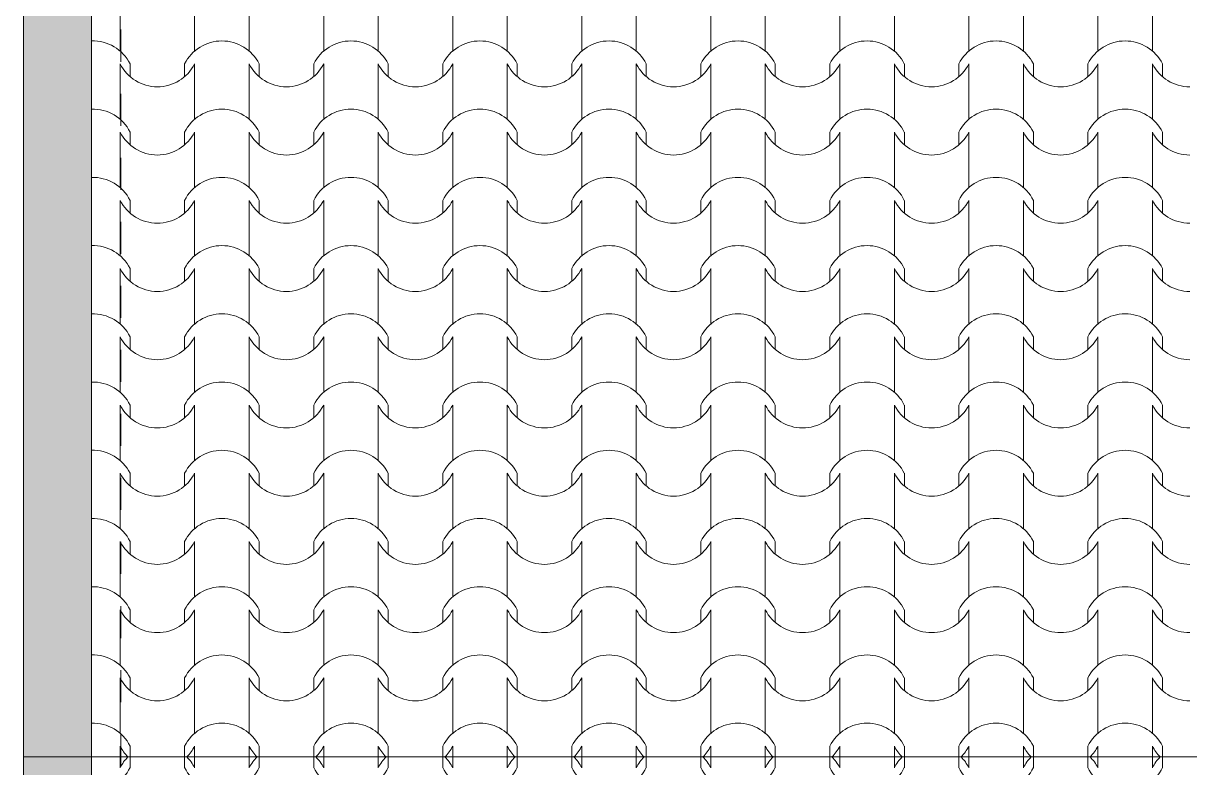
# Model space of a CAD drawing. Header units: feet. Extents: x 2791058 to 2855058, y -67651 to -26651.
# Drawn here: x 2805266 to 2810409, y -44045 to -40765 of the extents above; entities that cross this region are included whole.
import ezdxf

# ---------------------------------------------------------------- set-up
doc = ezdxf.new("R2010")
doc.units = ezdxf.units.FT
doc.header["$MEASUREMENT"] = 0
doc.linetypes.add('Dashed', pattern=[282.222223, 141.111112, -141.111112])
for name, color, linetype, lineweight in [('Model Unit - Zone_Pen_No__1', 7, 'Continuous', 0), ('Structural - Bearing_Pen_No__1', 7, 'Continuous', 0), ('Structural - Bearing_Pen_No__13', 54, 'Continuous', 0)]:
    doc.layers.add(name, color=color, linetype=linetype, lineweight=lineweight)
doc.layers.add('Structural - Bearing_Pen_No__62', color=7, linetype='Continuous', lineweight=0, true_color=0xaaaaaa)
doc.layers.add('Structural - Bearing_Pen_No__82', color=7, linetype='Continuous', lineweight=0, true_color=0xaaaaaa)

# ---------------------------------------------------------------- blocks, each defined once
blk = doc.blocks.new('*X1', base_point=(2247653.8, -76425))
at = {"layer": 'Structural - Bearing_Pen_No__62', "color": 253, "linetype": 'Continuous', "lineweight": 0, "true_color": 0xaaaaaa}
for p, q in [((2805693.3, -40764.9), (2805693.3, -40642.9)), ((2806021.8, -40764.9), (2806021.8, -40642.9)), ((2806262.3, -40764.9), (2806262.3, -40642.9)), ((2806590.8, -40764.9), (2806590.8, -40642.9)), ((2806831.2, -40764.9), (2806831.2, -40642.9)), ((2807159.7, -40764.9), (2807159.7, -40642.9)), ((2807400.2, -40764.9), (2807400.2, -40642.9)), ((2807728.7, -40764.9), (2807728.7, -40642.9)), ((2807969.2, -40764.9), (2807969.2, -40642.9)), ((2808297.6, -40764.9), (2808297.6, -40642.9)), ((2808538.1, -40764.9), (2808538.1, -40642.9)), ((2808866.6, -40764.9), (2808866.6, -40642.9)), ((2809107.1, -40764.9), (2809107.1, -40642.9)), ((2809435.6, -40764.9), (2809435.6, -40642.9)), ((2809676, -40764.9), (2809676, -40642.9)), ((2810004.5, -40764.9), (2810004.5, -40642.9)), ((2810245, -40764.9), (2810245, -40642.9)), ((2805693.3, -40886.8), (2805693.3, -40764.9)), ((2806021.8, -40886.8), (2806021.8, -40764.9)), ((2806262.3, -40886.8), (2806262.3, -40764.9)), ((2806590.8, -40886.8), (2806590.8, -40764.9)), ((2806831.2, -40886.8), (2806831.2, -40764.9)), ((2807159.7, -40886.8), (2807159.7, -40764.9)), ((2807400.2, -40886.8), (2807400.2, -40764.9)), ((2807728.7, -40886.8), (2807728.7, -40764.9)), ((2807969.2, -40886.8), (2807969.2, -40764.9)), ((2808297.6, -40886.8), (2808297.6, -40764.9)), ((2808538.1, -40886.8), (2808538.1, -40764.9)), ((2808866.6, -40886.8), (2808866.6, -40764.9)), ((2809107.1, -40886.8), (2809107.1, -40764.9)), ((2809435.6, -40886.8), (2809435.6, -40764.9)), ((2809676, -40886.8), (2809676, -40764.9)), ((2810004.5, -40886.8), (2810004.5, -40764.9)), ((2810245, -40886.8), (2810245, -40764.9)), ((2805693.3, -41065.5), (2805693.3, -40943.6)), ((2805737.3, -40999.7), (2805737.3, -40943.6)), ((2805977.8, -40999.7), (2805977.8, -40943.6)), ((2806021.8, -41065.5), (2806021.8, -40943.6)), ((2806262.3, -41065.5), (2806262.3, -40943.6)), ((2806306.3, -40999.7), (2806306.3, -40943.6)), ((2806546.8, -40999.7), (2806546.8, -40943.6)), ((2806590.8, -41065.5), (2806590.8, -40943.6)), ((2806831.2, -41065.5), (2806831.2, -40943.6)), ((2806875.2, -40999.7), (2806875.2, -40943.6)), ((2807115.7, -40999.7), (2807115.7, -40943.6)), ((2807159.7, -41065.5), (2807159.7, -40943.6)), ((2807400.2, -41065.5), (2807400.2, -40943.6)), ((2807444.2, -40999.7), (2807444.2, -40943.6)), ((2807684.7, -40999.7), (2807684.7, -40943.6)), ((2807728.7, -41065.5), (2807728.7, -40943.6)), ((2807969.2, -41065.5), (2807969.2, -40943.6)), ((2808013.2, -40999.7), (2808013.2, -40943.6)), ((2808253.6, -40999.7), (2808253.6, -40943.6)), ((2808297.6, -41065.5), (2808297.6, -40943.6)), ((2808538.1, -41065.5), (2808538.1, -40943.6)), ((2808582.1, -40999.7), (2808582.1, -40943.6)), ((2808822.6, -40999.7), (2808822.6, -40943.6)), ((2808866.6, -41065.5), (2808866.6, -40943.6)), ((2809107.1, -41065.5), (2809107.1, -40943.6)), ((2809151.1, -40999.7), (2809151.1, -40943.6)), ((2809391.6, -40999.7), (2809391.6, -40943.6)), ((2809435.6, -41065.5), (2809435.6, -40943.6)), ((2809676, -41065.5), (2809676, -40943.6)), ((2809720, -40999.7), (2809720, -40943.6)), ((2809960.5, -40999.7), (2809960.5, -40943.6)), ((2810004.5, -41065.5), (2810004.5, -40943.6)), ((2810245, -41065.5), (2810245, -40943.6)), ((2810289, -40999.7), (2810289, -40943.6)), ((2805693.3, -41187.5), (2805693.3, -41065.5)), ((2806021.8, -41187.5), (2806021.8, -41065.5)), ((2806262.3, -41187.5), (2806262.3, -41065.5)), ((2806590.8, -41187.5), (2806590.8, -41065.5)), ((2806831.2, -41187.5), (2806831.2, -41065.5)), ((2807159.7, -41187.5), (2807159.7, -41065.5)), ((2807400.2, -41187.5), (2807400.2, -41065.5)), ((2807728.7, -41187.5), (2807728.7, -41065.5)), ((2807969.2, -41187.5), (2807969.2, -41065.5)), ((2808297.6, -41187.5), (2808297.6, -41065.5)), ((2808538.1, -41187.5), (2808538.1, -41065.5)), ((2808866.6, -41187.5), (2808866.6, -41065.5)), ((2809107.1, -41187.5), (2809107.1, -41065.5)), ((2809435.6, -41187.5), (2809435.6, -41065.5)), ((2809676, -41187.5), (2809676, -41065.5)), ((2810004.5, -41187.5), (2810004.5, -41065.5)), ((2810245, -41187.5), (2810245, -41065.5)), ((2805693.3, -41366.2), (2805693.3, -41244.3)), ((2805737.3, -41300.3), (2805737.3, -41244.3)), ((2805977.8, -41300.3), (2805977.8, -41244.3)), ((2806021.8, -41366.2), (2806021.8, -41244.3)), ((2806262.3, -41366.2), (2806262.3, -41244.3)), ((2806306.3, -41300.3), (2806306.3, -41244.3)), ((2806546.8, -41300.3), (2806546.8, -41244.3)), ((2806590.8, -41366.2), (2806590.8, -41244.3)), ((2806831.2, -41366.2), (2806831.2, -41244.3)), ((2806875.2, -41300.3), (2806875.2, -41244.3)), ((2807115.7, -41300.3), (2807115.7, -41244.3)), ((2807159.7, -41366.2), (2807159.7, -41244.3)), ((2807400.2, -41366.2), (2807400.2, -41244.3)), ((2807444.2, -41300.3), (2807444.2, -41244.3)), ((2807684.7, -41300.3), (2807684.7, -41244.3)), ((2807728.7, -41366.2), (2807728.7, -41244.3)), ((2807969.2, -41366.2), (2807969.2, -41244.3)), ((2808013.2, -41300.3), (2808013.2, -41244.3)), ((2808253.6, -41300.3), (2808253.6, -41244.3)), ((2808297.6, -41366.2), (2808297.6, -41244.3)), ((2808538.1, -41366.2), (2808538.1, -41244.3)), ((2808582.1, -41300.3), (2808582.1, -41244.3)), ((2808822.6, -41300.3), (2808822.6, -41244.3)), ((2808866.6, -41366.2), (2808866.6, -41244.3)), ((2809107.1, -41366.2), (2809107.1, -41244.3)), ((2809151.1, -41300.3), (2809151.1, -41244.3)), ((2809391.6, -41300.3), (2809391.6, -41244.3)), ((2809435.6, -41366.2), (2809435.6, -41244.3)), ((2809676, -41366.2), (2809676, -41244.3)), ((2809720, -41300.3), (2809720, -41244.3)), ((2809960.5, -41300.3), (2809960.5, -41244.3)), ((2810004.5, -41366.2), (2810004.5, -41244.3)), ((2810245, -41366.2), (2810245, -41244.3)), ((2810289, -41300.3), (2810289, -41244.3)), ((2805693.3, -41488.2), (2805693.3, -41366.2)), ((2806021.8, -41488.2), (2806021.8, -41366.2)), ((2806262.3, -41488.2), (2806262.3, -41366.2)), ((2806590.8, -41488.2), (2806590.8, -41366.2)), ((2806831.2, -41488.2), (2806831.2, -41366.2)), ((2807159.7, -41488.2), (2807159.7, -41366.2)), ((2807400.2, -41488.2), (2807400.2, -41366.2)), ((2807728.7, -41488.2), (2807728.7, -41366.2)), ((2807969.2, -41488.2), (2807969.2, -41366.2)), ((2808297.6, -41488.2), (2808297.6, -41366.2)), ((2808538.1, -41488.2), (2808538.1, -41366.2)), ((2808866.6, -41488.2), (2808866.6, -41366.2)), ((2809107.1, -41488.2), (2809107.1, -41366.2)), ((2809435.6, -41488.2), (2809435.6, -41366.2)), ((2809676, -41488.2), (2809676, -41366.2)), ((2810004.5, -41488.2), (2810004.5, -41366.2)), ((2810245, -41488.2), (2810245, -41366.2)), ((2805693.3, -41666.9), (2805693.3, -41544.9)), ((2805737.3, -41601), (2805737.3, -41544.9)), ((2805977.8, -41601), (2805977.8, -41544.9)), ((2806021.8, -41666.9), (2806021.8, -41544.9)), ((2806262.3, -41666.9), (2806262.3, -41544.9)), ((2806306.3, -41601), (2806306.3, -41544.9)), ((2806546.8, -41601), (2806546.8, -41544.9)), ((2806590.8, -41666.9), (2806590.8, -41544.9)), ((2806831.2, -41666.9), (2806831.2, -41544.9)), ((2806875.2, -41601), (2806875.2, -41544.9)), ((2807115.7, -41601), (2807115.7, -41544.9)), ((2807159.7, -41666.9), (2807159.7, -41544.9)), ((2807400.2, -41666.9), (2807400.2, -41544.9)), ((2807444.2, -41601), (2807444.2, -41544.9)), ((2807684.7, -41601), (2807684.7, -41544.9)), ((2807728.7, -41666.9), (2807728.7, -41544.9)), ((2807969.2, -41666.9), (2807969.2, -41544.9)), ((2808013.2, -41601), (2808013.2, -41544.9)), ((2808253.6, -41601), (2808253.6, -41544.9)), ((2808297.6, -41666.9), (2808297.6, -41544.9)), ((2808538.1, -41666.9), (2808538.1, -41544.9)), ((2808582.1, -41601), (2808582.1, -41544.9)), ((2808822.6, -41601), (2808822.6, -41544.9)), ((2808866.6, -41666.9), (2808866.6, -41544.9)), ((2809107.1, -41666.9), (2809107.1, -41544.9)), ((2809151.1, -41601), (2809151.1, -41544.9)), ((2809391.6, -41601), (2809391.6, -41544.9)), ((2809435.6, -41666.9), (2809435.6, -41544.9)), ((2809676, -41666.9), (2809676, -41544.9)), ((2809720, -41601), (2809720, -41544.9)), ((2809960.5, -41601), (2809960.5, -41544.9)), ((2810004.5, -41666.9), (2810004.5, -41544.9)), ((2810245, -41666.9), (2810245, -41544.9)), ((2810289, -41601), (2810289, -41544.9)), ((2805693.3, -41788.8), (2805693.3, -41666.9)), ((2806021.8, -41788.8), (2806021.8, -41666.9)), ((2806262.3, -41788.8), (2806262.3, -41666.9)), ((2806590.8, -41788.8), (2806590.8, -41666.9)), ((2806831.2, -41788.8), (2806831.2, -41666.9)), ((2807159.7, -41788.8), (2807159.7, -41666.9)), ((2807400.2, -41788.8), (2807400.2, -41666.9)), ((2807728.7, -41788.8), (2807728.7, -41666.9)), ((2807969.2, -41788.8), (2807969.2, -41666.9)), ((2808297.6, -41788.8), (2808297.6, -41666.9)), ((2808538.1, -41788.8), (2808538.1, -41666.9)), ((2808866.6, -41788.8), (2808866.6, -41666.9)), ((2809107.1, -41788.8), (2809107.1, -41666.9)), ((2809435.6, -41788.8), (2809435.6, -41666.9)), ((2809676, -41788.8), (2809676, -41666.9)), ((2810004.5, -41788.8), (2810004.5, -41666.9)), ((2810245, -41788.8), (2810245, -41666.9)), ((2805693.3, -41967.6), (2805693.3, -41845.6)), ((2805737.3, -41901.7), (2805737.3, -41845.6)), ((2805977.8, -41901.7), (2805977.8, -41845.6)), ((2806021.8, -41967.6), (2806021.8, -41845.6)), ((2806262.3, -41967.6), (2806262.3, -41845.6)), ((2806306.3, -41901.7), (2806306.3, -41845.6)), ((2806546.8, -41901.7), (2806546.8, -41845.6)), ((2806590.8, -41967.6), (2806590.8, -41845.6)), ((2806831.2, -41967.6), (2806831.2, -41845.6)), ((2806875.2, -41901.7), (2806875.2, -41845.6)), ((2807115.7, -41901.7), (2807115.7, -41845.6)), ((2807159.7, -41967.6), (2807159.7, -41845.6)), ((2807400.2, -41967.6), (2807400.2, -41845.6)), ((2807444.2, -41901.7), (2807444.2, -41845.6)), ((2807684.7, -41901.7), (2807684.7, -41845.6)), ((2807728.7, -41967.6), (2807728.7, -41845.6)), ((2807969.2, -41967.6), (2807969.2, -41845.6)), ((2808013.2, -41901.7), (2808013.2, -41845.6)), ((2808253.6, -41901.7), (2808253.6, -41845.6)), ((2808297.6, -41967.6), (2808297.6, -41845.6)), ((2808538.1, -41967.6), (2808538.1, -41845.6)), ((2808582.1, -41901.7), (2808582.1, -41845.6)), ((2808822.6, -41901.7), (2808822.6, -41845.6)), ((2808866.6, -41967.6), (2808866.6, -41845.6)), ((2809107.1, -41967.6), (2809107.1, -41845.6)), ((2809151.1, -41901.7), (2809151.1, -41845.6)), ((2809391.6, -41901.7), (2809391.6, -41845.6)), ((2809435.6, -41967.6), (2809435.6, -41845.6)), ((2809676, -41967.6), (2809676, -41845.6)), ((2809720, -41901.7), (2809720, -41845.6)), ((2809960.5, -41901.7), (2809960.5, -41845.6)), ((2810004.5, -41967.6), (2810004.5, -41845.6)), ((2810245, -41967.6), (2810245, -41845.6)), ((2810289, -41901.7), (2810289, -41845.6)), ((2805693.3, -42089.5), (2805693.3, -41967.6)), ((2806021.8, -42089.5), (2806021.8, -41967.6)), ((2806262.3, -42089.5), (2806262.3, -41967.6)), ((2806590.8, -42089.5), (2806590.8, -41967.6)), ((2806831.2, -42089.5), (2806831.2, -41967.6)), ((2807159.7, -42089.5), (2807159.7, -41967.6)), ((2807400.2, -42089.5), (2807400.2, -41967.6)), ((2807728.7, -42089.5), (2807728.7, -41967.6)), ((2807969.2, -42089.5), (2807969.2, -41967.6)), ((2808297.6, -42089.5), (2808297.6, -41967.6)), ((2808538.1, -42089.5), (2808538.1, -41967.6)), ((2808866.6, -42089.5), (2808866.6, -41967.6)), ((2809107.1, -42089.5), (2809107.1, -41967.6)), ((2809435.6, -42089.5), (2809435.6, -41967.6)), ((2809676, -42089.5), (2809676, -41967.6)), ((2810004.5, -42089.5), (2810004.5, -41967.6)), ((2810245, -42089.5), (2810245, -41967.6)), ((2805693.3, -42268.2), (2805693.3, -42146.3)), ((2805737.3, -42202.4), (2805737.3, -42146.3)), ((2805977.8, -42202.4), (2805977.8, -42146.3)), ((2806021.8, -42268.2), (2806021.8, -42146.3)), ((2806262.3, -42268.2), (2806262.3, -42146.3)), ((2806306.3, -42202.4), (2806306.3, -42146.3)), ((2806546.8, -42202.4), (2806546.8, -42146.3)), ((2806590.8, -42268.2), (2806590.8, -42146.3)), ((2806831.2, -42268.2), (2806831.2, -42146.3)), ((2806875.2, -42202.4), (2806875.2, -42146.3)), ((2807115.7, -42202.4), (2807115.7, -42146.3)), ((2807159.7, -42268.2), (2807159.7, -42146.3)), ((2807400.2, -42268.2), (2807400.2, -42146.3)), ((2807444.2, -42202.4), (2807444.2, -42146.3)), ((2807684.7, -42202.4), (2807684.7, -42146.3)), ((2807728.7, -42268.2), (2807728.7, -42146.3)), ((2807969.2, -42268.2), (2807969.2, -42146.3)), ((2808013.2, -42202.4), (2808013.2, -42146.3)), ((2808253.6, -42202.4), (2808253.6, -42146.3)), ((2808297.6, -42268.2), (2808297.6, -42146.3)), ((2808538.1, -42268.2), (2808538.1, -42146.3)), ((2808582.1, -42202.4), (2808582.1, -42146.3)), ((2808822.6, -42202.4), (2808822.6, -42146.3)), ((2808866.6, -42268.2), (2808866.6, -42146.3)), ((2809107.1, -42268.2), (2809107.1, -42146.3)), ((2809151.1, -42202.4), (2809151.1, -42146.3)), ((2809391.6, -42202.4), (2809391.6, -42146.3)), ((2809435.6, -42268.2), (2809435.6, -42146.3)), ((2809676, -42268.2), (2809676, -42146.3)), ((2809720, -42202.4), (2809720, -42146.3)), ((2809960.5, -42202.4), (2809960.5, -42146.3)), ((2810004.5, -42268.2), (2810004.5, -42146.3)), ((2810245, -42268.2), (2810245, -42146.3)), ((2810289, -42202.4), (2810289, -42146.3)), ((2805693.3, -42390.2), (2805693.3, -42268.2)), ((2806021.8, -42390.2), (2806021.8, -42268.2)), ((2806262.3, -42390.2), (2806262.3, -42268.2)), ((2806590.8, -42390.2), (2806590.8, -42268.2)), ((2806831.2, -42390.2), (2806831.2, -42268.2)), ((2807159.7, -42390.2), (2807159.7, -42268.2)), ((2807400.2, -42390.2), (2807400.2, -42268.2)), ((2807728.7, -42390.2), (2807728.7, -42268.2)), ((2807969.2, -42390.2), (2807969.2, -42268.2)), ((2808297.6, -42390.2), (2808297.6, -42268.2)), ((2808538.1, -42390.2), (2808538.1, -42268.2)), ((2808866.6, -42390.2), (2808866.6, -42268.2)), ((2809107.1, -42390.2), (2809107.1, -42268.2)), ((2809435.6, -42390.2), (2809435.6, -42268.2)), ((2809676, -42390.2), (2809676, -42268.2)), ((2810004.5, -42390.2), (2810004.5, -42268.2)), ((2810245, -42390.2), (2810245, -42268.2)), ((2805693.3, -42568.9), (2805693.3, -42447)), ((2805737.3, -42503), (2805737.3, -42447)), ((2805977.8, -42503), (2805977.8, -42447)), ((2806021.8, -42568.9), (2806021.8, -42447)), ((2806262.3, -42568.9), (2806262.3, -42447)), ((2806306.3, -42503), (2806306.3, -42447)), ((2806546.8, -42503), (2806546.8, -42447)), ((2806590.8, -42568.9), (2806590.8, -42447)), ((2806831.2, -42568.9), (2806831.2, -42447)), ((2806875.2, -42503), (2806875.2, -42447)), ((2807115.7, -42503), (2807115.7, -42447)), ((2807159.7, -42568.9), (2807159.7, -42447)), ((2807400.2, -42568.9), (2807400.2, -42447)), ((2807444.2, -42503), (2807444.2, -42447)), ((2807684.7, -42503), (2807684.7, -42447)), ((2807728.7, -42568.9), (2807728.7, -42447)), ((2807969.2, -42568.9), (2807969.2, -42447)), ((2808013.2, -42503), (2808013.2, -42447)), ((2808253.6, -42503), (2808253.6, -42447)), ((2808297.6, -42568.9), (2808297.6, -42447)), ((2808538.1, -42568.9), (2808538.1, -42447)), ((2808582.1, -42503), (2808582.1, -42447)), ((2808822.6, -42503), (2808822.6, -42447)), ((2808866.6, -42568.9), (2808866.6, -42447)), ((2809107.1, -42568.9), (2809107.1, -42447)), ((2809151.1, -42503), (2809151.1, -42447)), ((2809391.6, -42503), (2809391.6, -42447)), ((2809435.6, -42568.9), (2809435.6, -42447)), ((2809676, -42568.9), (2809676, -42447)), ((2809720, -42503), (2809720, -42447)), ((2809960.5, -42503), (2809960.5, -42447)), ((2810004.5, -42568.9), (2810004.5, -42447)), ((2810245, -42568.9), (2810245, -42447)), ((2810289, -42503), (2810289, -42447)), ((2805693.3, -42690.8), (2805693.3, -42568.9)), ((2806021.8, -42690.8), (2806021.8, -42568.9)), ((2806262.3, -42690.8), (2806262.3, -42568.9)), ((2806590.8, -42690.8), (2806590.8, -42568.9)), ((2806831.2, -42690.8), (2806831.2, -42568.9)), ((2807159.7, -42690.8), (2807159.7, -42568.9)), ((2807400.2, -42690.8), (2807400.2, -42568.9)), ((2807728.7, -42690.8), (2807728.7, -42568.9)), ((2807969.2, -42690.8), (2807969.2, -42568.9)), ((2808297.6, -42690.8), (2808297.6, -42568.9)), ((2808538.1, -42690.8), (2808538.1, -42568.9)), ((2808866.6, -42690.8), (2808866.6, -42568.9)), ((2809107.1, -42690.8), (2809107.1, -42568.9)), ((2809435.6, -42690.8), (2809435.6, -42568.9)), ((2809676, -42690.8), (2809676, -42568.9)), ((2810004.5, -42690.8), (2810004.5, -42568.9)), ((2810245, -42690.8), (2810245, -42568.9)), ((2805693.3, -42869.6), (2805693.3, -42747.6)), ((2805737.3, -42803.7), (2805737.3, -42747.6)), ((2805977.8, -42803.7), (2805977.8, -42747.6)), ((2806021.8, -42869.6), (2806021.8, -42747.6)), ((2806262.3, -42869.6), (2806262.3, -42747.6)), ((2806306.3, -42803.7), (2806306.3, -42747.6)), ((2806546.8, -42803.7), (2806546.8, -42747.6)), ((2806590.8, -42869.6), (2806590.8, -42747.6)), ((2806831.2, -42869.6), (2806831.2, -42747.6)), ((2806875.2, -42803.7), (2806875.2, -42747.6)), ((2807115.7, -42803.7), (2807115.7, -42747.6)), ((2807159.7, -42869.6), (2807159.7, -42747.6)), ((2807400.2, -42869.6), (2807400.2, -42747.6)), ((2807444.2, -42803.7), (2807444.2, -42747.6)), ((2807684.7, -42803.7), (2807684.7, -42747.6)), ((2807728.7, -42869.6), (2807728.7, -42747.6)), ((2807969.2, -42869.6), (2807969.2, -42747.6)), ((2808013.2, -42803.7), (2808013.2, -42747.6)), ((2808253.6, -42803.7), (2808253.6, -42747.6)), ((2808297.6, -42869.6), (2808297.6, -42747.6)), ((2808538.1, -42869.6), (2808538.1, -42747.6)), ((2808582.1, -42803.7), (2808582.1, -42747.6)), ((2808822.6, -42803.7), (2808822.6, -42747.6)), ((2808866.6, -42869.6), (2808866.6, -42747.6)), ((2809107.1, -42869.6), (2809107.1, -42747.6)), ((2809151.1, -42803.7), (2809151.1, -42747.6)), ((2809391.6, -42803.7), (2809391.6, -42747.6)), ((2809435.6, -42869.6), (2809435.6, -42747.6)), ((2809676, -42869.6), (2809676, -42747.6)), ((2809720, -42803.7), (2809720, -42747.6)), ((2809960.5, -42803.7), (2809960.5, -42747.6)), ((2810004.5, -42869.6), (2810004.5, -42747.6)), ((2810245, -42869.6), (2810245, -42747.6)), ((2810289, -42803.7), (2810289, -42747.6)), ((2805693.3, -42991.5), (2805693.3, -42869.6)), ((2806021.8, -42991.5), (2806021.8, -42869.6)), ((2806262.3, -42991.5), (2806262.3, -42869.6)), ((2806590.8, -42991.5), (2806590.8, -42869.6)), ((2806831.2, -42991.5), (2806831.2, -42869.6)), ((2807159.7, -42991.5), (2807159.7, -42869.6)), ((2807400.2, -42991.5), (2807400.2, -42869.6)), ((2807728.7, -42991.5), (2807728.7, -42869.6)), ((2807969.2, -42991.5), (2807969.2, -42869.6)), ((2808297.6, -42991.5), (2808297.6, -42869.6)), ((2808538.1, -42991.5), (2808538.1, -42869.6)), ((2808866.6, -42991.5), (2808866.6, -42869.6)), ((2809107.1, -42991.5), (2809107.1, -42869.6)), ((2809435.6, -42991.5), (2809435.6, -42869.6)), ((2809676, -42991.5), (2809676, -42869.6)), ((2810004.5, -42991.5), (2810004.5, -42869.6)), ((2810245, -42991.5), (2810245, -42869.6)), ((2805693.3, -43170.2), (2805693.3, -43048.3)), ((2805737.3, -43104.4), (2805737.3, -43048.3)), ((2805977.8, -43104.4), (2805977.8, -43048.3)), ((2806021.8, -43170.2), (2806021.8, -43048.3)), ((2806262.3, -43170.2), (2806262.3, -43048.3)), ((2806306.3, -43104.4), (2806306.3, -43048.3)), ((2806546.8, -43104.4), (2806546.8, -43048.3)), ((2806590.8, -43170.2), (2806590.8, -43048.3)), ((2806831.2, -43170.2), (2806831.2, -43048.3)), ((2806875.2, -43104.4), (2806875.2, -43048.3)), ((2807115.7, -43104.4), (2807115.7, -43048.3)), ((2807159.7, -43170.2), (2807159.7, -43048.3)), ((2807400.2, -43170.2), (2807400.2, -43048.3)), ((2807444.2, -43104.4), (2807444.2, -43048.3)), ((2807684.7, -43104.4), (2807684.7, -43048.3)), ((2807728.7, -43170.2), (2807728.7, -43048.3)), ((2807969.2, -43170.2), (2807969.2, -43048.3)), ((2808013.2, -43104.4), (2808013.2, -43048.3)), ((2808253.6, -43104.4), (2808253.6, -43048.3)), ((2808297.6, -43170.2), (2808297.6, -43048.3)), ((2808538.1, -43170.2), (2808538.1, -43048.3)), ((2808582.1, -43104.4), (2808582.1, -43048.3)), ((2808822.6, -43104.4), (2808822.6, -43048.3)), ((2808866.6, -43170.2), (2808866.6, -43048.3)), ((2809107.1, -43170.2), (2809107.1, -43048.3)), ((2809151.1, -43104.4), (2809151.1, -43048.3)), ((2809391.6, -43104.4), (2809391.6, -43048.3)), ((2809435.6, -43170.2), (2809435.6, -43048.3)), ((2809676, -43170.2), (2809676, -43048.3)), ((2809720, -43104.4), (2809720, -43048.3)), ((2809960.5, -43104.4), (2809960.5, -43048.3)), ((2810004.5, -43170.2), (2810004.5, -43048.3)), ((2810245, -43170.2), (2810245, -43048.3)), ((2810289, -43104.4), (2810289, -43048.3)), ((2805693.3, -43292.2), (2805693.3, -43170.2)), ((2806021.8, -43292.2), (2806021.8, -43170.2)), ((2806262.3, -43292.2), (2806262.3, -43170.2)), ((2806590.8, -43292.2), (2806590.8, -43170.2)), ((2806831.2, -43292.2), (2806831.2, -43170.2)), ((2807159.7, -43292.2), (2807159.7, -43170.2)), ((2807400.2, -43292.2), (2807400.2, -43170.2)), ((2807728.7, -43292.2), (2807728.7, -43170.2)), ((2807969.2, -43292.2), (2807969.2, -43170.2)), ((2808297.6, -43292.2), (2808297.6, -43170.2)), ((2808538.1, -43292.2), (2808538.1, -43170.2)), ((2808866.6, -43292.2), (2808866.6, -43170.2)), ((2809107.1, -43292.2), (2809107.1, -43170.2)), ((2809435.6, -43292.2), (2809435.6, -43170.2)), ((2809676, -43292.2), (2809676, -43170.2)), ((2810004.5, -43292.2), (2810004.5, -43170.2)), ((2810245, -43292.2), (2810245, -43170.2)), ((2805693.3, -43470.9), (2805693.3, -43349)), ((2805737.3, -43405), (2805737.3, -43349)), ((2805977.8, -43405), (2805977.8, -43349)), ((2806021.8, -43470.9), (2806021.8, -43349)), ((2806262.3, -43470.9), (2806262.3, -43349)), ((2806306.3, -43405), (2806306.3, -43349)), ((2806546.8, -43405), (2806546.8, -43349)), ((2806590.8, -43470.9), (2806590.8, -43349)), ((2806831.2, -43470.9), (2806831.2, -43349)), ((2806875.2, -43405), (2806875.2, -43349)), ((2807115.7, -43405), (2807115.7, -43349)), ((2807159.7, -43470.9), (2807159.7, -43349)), ((2807400.2, -43470.9), (2807400.2, -43349)), ((2807444.2, -43405), (2807444.2, -43349)), ((2807684.7, -43405), (2807684.7, -43349)), ((2807728.7, -43470.9), (2807728.7, -43349)), ((2807969.2, -43470.9), (2807969.2, -43349)), ((2808013.2, -43405), (2808013.2, -43349)), ((2808253.6, -43405), (2808253.6, -43349)), ((2808297.6, -43470.9), (2808297.6, -43349)), ((2808538.1, -43470.9), (2808538.1, -43349)), ((2808582.1, -43405), (2808582.1, -43349)), ((2808822.6, -43405), (2808822.6, -43349)), ((2808866.6, -43470.9), (2808866.6, -43349)), ((2809107.1, -43470.9), (2809107.1, -43349)), ((2809151.1, -43405), (2809151.1, -43349)), ((2809391.6, -43405), (2809391.6, -43349)), ((2809435.6, -43470.9), (2809435.6, -43349)), ((2809676, -43470.9), (2809676, -43349)), ((2809720, -43405), (2809720, -43349)), ((2809960.5, -43405), (2809960.5, -43349)), ((2810004.5, -43470.9), (2810004.5, -43349)), ((2810245, -43470.9), (2810245, -43349)), ((2810289, -43405), (2810289, -43349)), ((2805693.3, -43592.9), (2805693.3, -43470.9)), ((2806021.8, -43592.9), (2806021.8, -43470.9)), ((2806262.3, -43592.9), (2806262.3, -43470.9)), ((2806590.8, -43592.9), (2806590.8, -43470.9)), ((2806831.2, -43592.9), (2806831.2, -43470.9)), ((2807159.7, -43592.9), (2807159.7, -43470.9)), ((2807400.2, -43592.9), (2807400.2, -43470.9)), ((2807728.7, -43592.9), (2807728.7, -43470.9)), ((2807969.2, -43592.9), (2807969.2, -43470.9)), ((2808297.6, -43592.9), (2808297.6, -43470.9)), ((2808538.1, -43592.9), (2808538.1, -43470.9)), ((2808866.6, -43592.9), (2808866.6, -43470.9)), ((2809107.1, -43592.9), (2809107.1, -43470.9)), ((2809435.6, -43592.9), (2809435.6, -43470.9)), ((2809676, -43592.9), (2809676, -43470.9)), ((2810004.5, -43592.9), (2810004.5, -43470.9)), ((2810245, -43592.9), (2810245, -43470.9)), ((2805693.3, -43771.6), (2805693.3, -43649.7)), ((2805737.3, -43705.7), (2805737.3, -43649.7)), ((2805977.8, -43705.7), (2805977.8, -43649.7)), ((2806021.8, -43771.6), (2806021.8, -43649.7)), ((2806262.3, -43771.6), (2806262.3, -43649.7)), ((2806306.3, -43705.7), (2806306.3, -43649.7)), ((2806546.8, -43705.7), (2806546.8, -43649.7)), ((2806590.8, -43771.6), (2806590.8, -43649.7)), ((2806831.2, -43771.6), (2806831.2, -43649.7)), ((2806875.2, -43705.7), (2806875.2, -43649.7)), ((2807115.7, -43705.7), (2807115.7, -43649.7)), ((2807159.7, -43771.6), (2807159.7, -43649.7)), ((2807400.2, -43771.6), (2807400.2, -43649.7)), ((2807444.2, -43705.7), (2807444.2, -43649.7)), ((2807684.7, -43705.7), (2807684.7, -43649.7)), ((2807728.7, -43771.6), (2807728.7, -43649.7)), ((2807969.2, -43771.6), (2807969.2, -43649.7)), ((2808013.2, -43705.7), (2808013.2, -43649.7)), ((2808253.6, -43705.7), (2808253.6, -43649.7)), ((2808297.6, -43771.6), (2808297.6, -43649.7)), ((2808538.1, -43771.6), (2808538.1, -43649.7)), ((2808582.1, -43705.7), (2808582.1, -43649.7)), ((2808822.6, -43705.7), (2808822.6, -43649.7)), ((2808866.6, -43771.6), (2808866.6, -43649.7)), ((2809107.1, -43771.6), (2809107.1, -43649.7)), ((2809151.1, -43705.7), (2809151.1, -43649.7)), ((2809391.6, -43705.7), (2809391.6, -43649.7)), ((2809435.6, -43771.6), (2809435.6, -43649.7)), ((2809676, -43771.6), (2809676, -43649.7)), ((2809720, -43705.7), (2809720, -43649.7)), ((2809960.5, -43705.7), (2809960.5, -43649.7)), ((2810004.5, -43771.6), (2810004.5, -43649.7)), ((2810245, -43771.6), (2810245, -43649.7)), ((2810289, -43705.7), (2810289, -43649.7)), ((2805693.3, -43893.5), (2805693.3, -43771.6)), ((2806021.8, -43893.5), (2806021.8, -43771.6)), ((2806262.3, -43893.5), (2806262.3, -43771.6)), ((2806590.8, -43893.5), (2806590.8, -43771.6)), ((2806831.2, -43893.5), (2806831.2, -43771.6)), ((2807159.7, -43893.5), (2807159.7, -43771.6)), ((2807400.2, -43893.5), (2807400.2, -43771.6)), ((2807728.7, -43893.5), (2807728.7, -43771.6)), ((2807969.2, -43893.5), (2807969.2, -43771.6)), ((2808297.6, -43893.5), (2808297.6, -43771.6)), ((2808538.1, -43893.5), (2808538.1, -43771.6)), ((2808866.6, -43893.5), (2808866.6, -43771.6)), ((2809107.1, -43893.5), (2809107.1, -43771.6)), ((2809435.6, -43893.5), (2809435.6, -43771.6)), ((2809676, -43893.5), (2809676, -43771.6)), ((2810004.5, -43893.5), (2810004.5, -43771.6)), ((2810245, -43893.5), (2810245, -43771.6)), ((2805693.3, -43997.7), (2805693.3, -43950.3)), ((2805737.3, -43997.7), (2805737.3, -43950.3)), ((2805977.8, -43997.7), (2805977.8, -43950.3)), ((2806021.8, -43997.7), (2806021.8, -43950.3)), ((2806262.3, -43997.7), (2806262.3, -43950.3)), ((2806306.3, -43997.7), (2806306.3, -43950.3)), ((2806546.8, -43997.7), (2806546.8, -43950.3)), ((2806590.8, -43997.7), (2806590.8, -43950.3)), ((2806831.2, -43997.7), (2806831.2, -43950.3)), ((2806875.2, -43997.7), (2806875.2, -43950.3)), ((2807115.7, -43997.7), (2807115.7, -43950.3)), ((2807159.7, -43997.7), (2807159.7, -43950.3)), ((2807400.2, -43997.7), (2807400.2, -43950.3)), ((2807444.2, -43997.7), (2807444.2, -43950.3)), ((2807684.7, -43997.7), (2807684.7, -43950.3)), ((2807728.7, -43997.7), (2807728.7, -43950.3)), ((2807969.2, -43997.7), (2807969.2, -43950.3)), ((2808013.2, -43997.7), (2808013.2, -43950.3)), ((2808253.6, -43997.7), (2808253.6, -43950.3)), ((2808297.6, -43997.7), (2808297.6, -43950.3)), ((2808538.1, -43997.7), (2808538.1, -43950.3)), ((2808582.1, -43997.7), (2808582.1, -43950.3)), ((2808822.6, -43997.7), (2808822.6, -43950.3)), ((2808866.6, -43997.7), (2808866.6, -43950.3)), ((2809107.1, -43997.7), (2809107.1, -43950.3)), ((2809151.1, -43997.7), (2809151.1, -43950.3)), ((2809391.6, -43997.7), (2809391.6, -43950.3)), ((2809435.6, -43997.7), (2809435.6, -43950.3)), ((2809676, -43997.7), (2809676, -43950.3)), ((2809720, -43997.7), (2809720, -43950.3)), ((2809960.5, -43997.7), (2809960.5, -43950.3)), ((2810004.5, -43997.7), (2810004.5, -43950.3)), ((2810245, -43997.7), (2810245, -43950.3)), ((2810289, -43997.7), (2810289, -43950.3))]:
    blk.add_line(p, q, dxfattribs=at)
for centre, radius, start, end in [((2805573.1, -41026.2), 183.9, 26.7044, 92.0658), ((2806142, -41026.2), 183.9, 26.7044, 153.2956), ((2806711, -41026.2), 183.9, 26.7044, 153.2956), ((2807280, -41026.2), 183.9, 26.7044, 153.2956), ((2807848.9, -41026.2), 183.9, 26.7044, 153.2956), ((2808417.9, -41026.2), 183.9, 26.7044, 153.2956), ((2808986.8, -41026.2), 183.9, 26.7044, 153.2956), ((2809555.8, -41026.2), 183.9, 26.7044, 153.2956), ((2810124.8, -41026.2), 183.9, 26.7044, 153.2956), ((2805858.1, -40859.7), 184.9, 206.9885, 269.8295), ((2805857, -40859.7), 184.9, 270.1705, 333.0115), ((2806427.1, -40859.7), 184.9, 206.9885, 269.8295), ((2806426, -40859.7), 184.9, 270.1705, 333.0115), ((2806996, -40859.7), 184.9, 206.9885, 269.8295), ((2806994.9, -40859.7), 184.9, 270.1705, 333.0115), ((2807565, -40859.7), 184.9, 206.9885, 269.8295), ((2807563.9, -40859.7), 184.9, 270.1705, 333.0115), ((2808134, -40859.7), 184.9, 206.9885, 269.8295), ((2808132.9, -40859.7), 184.9, 270.1705, 333.0115), ((2808702.9, -40859.7), 184.9, 206.9885, 269.8295), ((2808701.8, -40859.7), 184.9, 270.1705, 333.0115), ((2809271.9, -40859.7), 184.9, 206.9885, 269.8295), ((2809270.8, -40859.7), 184.9, 270.1705, 333.0115), ((2809840.8, -40859.7), 184.9, 206.9885, 269.8295), ((2809839.7, -40859.7), 184.9, 270.1705, 333.0115), ((2810409.8, -40859.7), 184.9, 206.9885, 269.8295), ((2805573.1, -41326.9), 183.9, 26.7044, 92.0658), ((2806142, -41326.9), 183.9, 26.7044, 153.2956), ((2806711, -41326.9), 183.9, 26.7044, 153.2956), ((2807280, -41326.9), 183.9, 26.7044, 153.2956), ((2807848.9, -41326.9), 183.9, 26.7044, 153.2956), ((2808417.9, -41326.9), 183.9, 26.7044, 153.2956), ((2808986.8, -41326.9), 183.9, 26.7044, 153.2956), ((2809555.8, -41326.9), 183.9, 26.7044, 153.2956), ((2810124.8, -41326.9), 183.9, 26.7044, 153.2956), ((2805858.1, -41160.4), 184.9, 206.9885, 269.8295), ((2805857, -41160.4), 184.9, 270.1705, 333.0115), ((2806427.1, -41160.4), 184.9, 206.9885, 269.8295), ((2806426, -41160.4), 184.9, 270.1705, 333.0115), ((2806996, -41160.4), 184.9, 206.9885, 269.8295), ((2806994.9, -41160.4), 184.9, 270.1705, 333.0115), ((2807565, -41160.4), 184.9, 206.9885, 269.8295), ((2807563.9, -41160.4), 184.9, 270.1705, 333.0115), ((2808134, -41160.4), 184.9, 206.9885, 269.8295), ((2808132.9, -41160.4), 184.9, 270.1705, 333.0115), ((2808702.9, -41160.4), 184.9, 206.9885, 269.8295), ((2808701.8, -41160.4), 184.9, 270.1705, 333.0115), ((2809271.9, -41160.4), 184.9, 206.9885, 269.8295), ((2809270.8, -41160.4), 184.9, 270.1705, 333.0115), ((2809840.8, -41160.4), 184.9, 206.9885, 269.8295), ((2809839.7, -41160.4), 184.9, 270.1705, 333.0115), ((2810409.8, -41160.4), 184.9, 206.9885, 269.8295), ((2805573.1, -41627.6), 183.9, 26.7044, 92.0658), ((2806142, -41627.6), 183.9, 26.7044, 153.2956), ((2806711, -41627.6), 183.9, 26.7044, 153.2956), ((2807280, -41627.6), 183.9, 26.7044, 153.2956), ((2807848.9, -41627.6), 183.9, 26.7044, 153.2956), ((2808417.9, -41627.6), 183.9, 26.7044, 153.2956), ((2808986.8, -41627.6), 183.9, 26.7044, 153.2956), ((2809555.8, -41627.6), 183.9, 26.7044, 153.2956), ((2810124.8, -41627.6), 183.9, 26.7044, 153.2956), ((2805858.1, -41461), 184.9, 206.9885, 269.8295), ((2805857, -41461), 184.9, 270.1705, 333.0115), ((2806427.1, -41461), 184.9, 206.9885, 269.8295), ((2806426, -41461), 184.9, 270.1705, 333.0115), ((2806996, -41461), 184.9, 206.9885, 269.8295), ((2806994.9, -41461), 184.9, 270.1705, 333.0115), ((2807565, -41461), 184.9, 206.9885, 269.8295), ((2807563.9, -41461), 184.9, 270.1705, 333.0115), ((2808134, -41461), 184.9, 206.9885, 269.8295), ((2808132.9, -41461), 184.9, 270.1705, 333.0115), ((2808702.9, -41461), 184.9, 206.9885, 269.8295), ((2808701.8, -41461), 184.9, 270.1705, 333.0115), ((2809271.9, -41461), 184.9, 206.9885, 269.8295), ((2809270.8, -41461), 184.9, 270.1705, 333.0115), ((2809840.8, -41461), 184.9, 206.9885, 269.8295), ((2809839.7, -41461), 184.9, 270.1705, 333.0115), ((2810409.8, -41461), 184.9, 206.9885, 269.8295), ((2805573.1, -41928.2), 183.9, 26.7044, 92.0658), ((2806142, -41928.2), 183.9, 26.7044, 153.2956), ((2806711, -41928.2), 183.9, 26.7044, 153.2956), ((2807280, -41928.2), 183.9, 26.7044, 153.2956), ((2807848.9, -41928.2), 183.9, 26.7044, 153.2956), ((2808417.9, -41928.2), 183.9, 26.7044, 153.2956), ((2808986.8, -41928.2), 183.9, 26.7044, 153.2956), ((2809555.8, -41928.2), 183.9, 26.7044, 153.2956), ((2810124.8, -41928.2), 183.9, 26.7044, 153.2956), ((2805858.1, -41761.7), 184.9, 206.9885, 269.8295), ((2805857, -41761.7), 184.9, 270.1705, 333.0115), ((2806427.1, -41761.7), 184.9, 206.9885, 269.8295), ((2806426, -41761.7), 184.9, 270.1705, 333.0115), ((2806996, -41761.7), 184.9, 206.9885, 269.8295), ((2806994.9, -41761.7), 184.9, 270.1705, 333.0115), ((2807565, -41761.7), 184.9, 206.9885, 269.8295), ((2807563.9, -41761.7), 184.9, 270.1705, 333.0115), ((2808134, -41761.7), 184.9, 206.9885, 269.8295), ((2808132.9, -41761.7), 184.9, 270.1705, 333.0115), ((2808702.9, -41761.7), 184.9, 206.9885, 269.8295), ((2808701.8, -41761.7), 184.9, 270.1705, 333.0115), ((2809271.9, -41761.7), 184.9, 206.9885, 269.8295), ((2809270.8, -41761.7), 184.9, 270.1705, 333.0115), ((2809840.8, -41761.7), 184.9, 206.9885, 269.8295), ((2809839.7, -41761.7), 184.9, 270.1705, 333.0115), ((2810409.8, -41761.7), 184.9, 206.9885, 269.8295), ((2805573.1, -42228.9), 183.9, 26.7044, 92.0658), ((2806142, -42228.9), 183.9, 26.7044, 153.2956), ((2806711, -42228.9), 183.9, 26.7044, 153.2956), ((2807280, -42228.9), 183.9, 26.7044, 153.2956), ((2807848.9, -42228.9), 183.9, 26.7044, 153.2956), ((2808417.9, -42228.9), 183.9, 26.7044, 153.2956), ((2808986.8, -42228.9), 183.9, 26.7044, 153.2956), ((2809555.8, -42228.9), 183.9, 26.7044, 153.2956), ((2810124.8, -42228.9), 183.9, 26.7044, 153.2956), ((2805858.1, -42062.4), 184.9, 206.9885, 269.8295), ((2805857, -42062.4), 184.9, 270.1705, 333.0115), ((2806427.1, -42062.4), 184.9, 206.9885, 269.8295), ((2806426, -42062.4), 184.9, 270.1705, 333.0115), ((2806996, -42062.4), 184.9, 206.9885, 269.8295), ((2806994.9, -42062.4), 184.9, 270.1705, 333.0115), ((2807565, -42062.4), 184.9, 206.9885, 269.8295), ((2807563.9, -42062.4), 184.9, 270.1705, 333.0115), ((2808134, -42062.4), 184.9, 206.9885, 269.8295), ((2808132.9, -42062.4), 184.9, 270.1705, 333.0115), ((2808702.9, -42062.4), 184.9, 206.9885, 269.8295), ((2808701.8, -42062.4), 184.9, 270.1705, 333.0115), ((2809271.9, -42062.4), 184.9, 206.9885, 269.8295), ((2809270.8, -42062.4), 184.9, 270.1705, 333.0115), ((2809840.8, -42062.4), 184.9, 206.9885, 269.8295), ((2809839.7, -42062.4), 184.9, 270.1705, 333.0115), ((2810409.8, -42062.4), 184.9, 206.9885, 269.8295), ((2805573.1, -42529.6), 183.9, 26.7044, 92.0658), ((2806142, -42529.6), 183.9, 26.7044, 153.2956), ((2806711, -42529.6), 183.9, 26.7044, 153.2956), ((2807280, -42529.6), 183.9, 26.7044, 153.2956), ((2807848.9, -42529.6), 183.9, 26.7044, 153.2956), ((2808417.9, -42529.6), 183.9, 26.7044, 153.2956), ((2808986.8, -42529.6), 183.9, 26.7044, 153.2956), ((2809555.8, -42529.6), 183.9, 26.7044, 153.2956), ((2810124.8, -42529.6), 183.9, 26.7044, 153.2956), ((2805858.1, -42363), 184.9, 206.9885, 269.8295), ((2805857, -42363), 184.9, 270.1705, 333.0115), ((2806427.1, -42363), 184.9, 206.9885, 269.8295), ((2806426, -42363), 184.9, 270.1705, 333.0115), ((2806996, -42363), 184.9, 206.9885, 269.8295), ((2806994.9, -42363), 184.9, 270.1705, 333.0115), ((2807565, -42363), 184.9, 206.9885, 269.8295), ((2807563.9, -42363), 184.9, 270.1705, 333.0115), ((2808134, -42363), 184.9, 206.9885, 269.8295), ((2808132.9, -42363), 184.9, 270.1705, 333.0115), ((2808702.9, -42363), 184.9, 206.9885, 269.8295), ((2808701.8, -42363), 184.9, 270.1705, 333.0115), ((2809271.9, -42363), 184.9, 206.9885, 269.8295), ((2809270.8, -42363), 184.9, 270.1705, 333.0115), ((2809840.8, -42363), 184.9, 206.9885, 269.8295), ((2809839.7, -42363), 184.9, 270.1705, 333.0115), ((2810409.8, -42363), 184.9, 206.9885, 269.8295), ((2805573.1, -42830.3), 183.9, 26.7044, 92.0658), ((2806142, -42830.3), 183.9, 26.7044, 153.2956), ((2806711, -42830.3), 183.9, 26.7044, 153.2956), ((2807280, -42830.3), 183.9, 26.7044, 153.2956), ((2807848.9, -42830.3), 183.9, 26.7044, 153.2956), ((2808417.9, -42830.3), 183.9, 26.7044, 153.2956), ((2808986.8, -42830.3), 183.9, 26.7044, 153.2956), ((2809555.8, -42830.3), 183.9, 26.7044, 153.2956), ((2810124.8, -42830.3), 183.9, 26.7044, 153.2956), ((2805858.1, -42663.7), 184.9, 206.9885, 269.8295), ((2805857, -42663.7), 184.9, 270.1705, 333.0115), ((2806427.1, -42663.7), 184.9, 206.9885, 269.8295), ((2806426, -42663.7), 184.9, 270.1705, 333.0115), ((2806996, -42663.7), 184.9, 206.9885, 269.8295), ((2806994.9, -42663.7), 184.9, 270.1705, 333.0115), ((2807565, -42663.7), 184.9, 206.9885, 269.8295), ((2807563.9, -42663.7), 184.9, 270.1705, 333.0115), ((2808134, -42663.7), 184.9, 206.9885, 269.8295), ((2808132.9, -42663.7), 184.9, 270.1705, 333.0115), ((2808702.9, -42663.7), 184.9, 206.9885, 269.8295), ((2808701.8, -42663.7), 184.9, 270.1705, 333.0115), ((2809271.9, -42663.7), 184.9, 206.9885, 269.8295), ((2809270.8, -42663.7), 184.9, 270.1705, 333.0115), ((2809840.8, -42663.7), 184.9, 206.9885, 269.8295), ((2809839.7, -42663.7), 184.9, 270.1705, 333.0115), ((2810409.8, -42663.7), 184.9, 206.9885, 269.8295), ((2805573.1, -43130.9), 183.9, 26.7044, 92.0658), ((2806142, -43130.9), 183.9, 26.7044, 153.2956), ((2806711, -43130.9), 183.9, 26.7044, 153.2956), ((2807280, -43130.9), 183.9, 26.7044, 153.2956), ((2807848.9, -43130.9), 183.9, 26.7044, 153.2956), ((2808417.9, -43130.9), 183.9, 26.7044, 153.2956), ((2808986.8, -43130.9), 183.9, 26.7044, 153.2956), ((2809555.8, -43130.9), 183.9, 26.7044, 153.2956), ((2810124.8, -43130.9), 183.9, 26.7044, 153.2956), ((2805858.1, -42964.4), 184.9, 206.9885, 269.8295), ((2805857, -42964.4), 184.9, 270.1705, 333.0115), ((2806427.1, -42964.4), 184.9, 206.9885, 269.8295), ((2806426, -42964.4), 184.9, 270.1705, 333.0115), ((2806996, -42964.4), 184.9, 206.9885, 269.8295), ((2806994.9, -42964.4), 184.9, 270.1705, 333.0115), ((2807565, -42964.4), 184.9, 206.9885, 269.8295), ((2807563.9, -42964.4), 184.9, 270.1705, 333.0115), ((2808134, -42964.4), 184.9, 206.9885, 269.8295), ((2808132.9, -42964.4), 184.9, 270.1705, 333.0115), ((2808702.9, -42964.4), 184.9, 206.9885, 269.8295), ((2808701.8, -42964.4), 184.9, 270.1705, 333.0115), ((2809271.9, -42964.4), 184.9, 206.9885, 269.8295), ((2809270.8, -42964.4), 184.9, 270.1705, 333.0115), ((2809840.8, -42964.4), 184.9, 206.9885, 269.8295), ((2809839.7, -42964.4), 184.9, 270.1705, 333.0115), ((2810409.8, -42964.4), 184.9, 206.9885, 269.8295), ((2805573.1, -43431.6), 183.9, 26.7044, 92.0658), ((2806142, -43431.6), 183.9, 26.7044, 153.2956), ((2806711, -43431.6), 183.9, 26.7044, 153.2956), ((2807280, -43431.6), 183.9, 26.7044, 153.2956), ((2807848.9, -43431.6), 183.9, 26.7044, 153.2956), ((2808417.9, -43431.6), 183.9, 26.7044, 153.2956), ((2808986.8, -43431.6), 183.9, 26.7044, 153.2956), ((2809555.8, -43431.6), 183.9, 26.7044, 153.2956), ((2810124.8, -43431.6), 183.9, 26.7044, 153.2956), ((2805858.1, -43265.1), 184.9, 206.9885, 269.8295), ((2805857, -43265.1), 184.9, 270.1705, 333.0115), ((2806427.1, -43265.1), 184.9, 206.9885, 269.8295), ((2806426, -43265.1), 184.9, 270.1705, 333.0115), ((2806996, -43265.1), 184.9, 206.9885, 269.8295), ((2806994.9, -43265.1), 184.9, 270.1705, 333.0115), ((2807565, -43265.1), 184.9, 206.9885, 269.8295), ((2807563.9, -43265.1), 184.9, 270.1705, 333.0115), ((2808134, -43265.1), 184.9, 206.9885, 269.8295), ((2808132.9, -43265.1), 184.9, 270.1705, 333.0115), ((2808702.9, -43265.1), 184.9, 206.9885, 269.8295), ((2808701.8, -43265.1), 184.9, 270.1705, 333.0115), ((2809271.9, -43265.1), 184.9, 206.9885, 269.8295), ((2809270.8, -43265.1), 184.9, 270.1705, 333.0115), ((2809840.8, -43265.1), 184.9, 206.9885, 269.8295), ((2809839.7, -43265.1), 184.9, 270.1705, 333.0115), ((2810409.8, -43265.1), 184.9, 206.9885, 269.8295), ((2805573.1, -43732.3), 183.9, 26.7044, 92.0658), ((2806142, -43732.3), 183.9, 26.7044, 153.2956), ((2806711, -43732.3), 183.9, 26.7044, 153.2956), ((2807280, -43732.3), 183.9, 26.7044, 153.2956), ((2807848.9, -43732.3), 183.9, 26.7044, 153.2956), ((2808417.9, -43732.3), 183.9, 26.7044, 153.2956), ((2808986.8, -43732.3), 183.9, 26.7044, 153.2956), ((2809555.8, -43732.3), 183.9, 26.7044, 153.2956), ((2810124.8, -43732.3), 183.9, 26.7044, 153.2956), ((2805858.1, -43565.7), 184.9, 206.9885, 269.8295), ((2805857, -43565.7), 184.9, 270.1705, 333.0115), ((2806427.1, -43565.7), 184.9, 206.9885, 269.8295), ((2806426, -43565.7), 184.9, 270.1705, 333.0115), ((2806996, -43565.7), 184.9, 206.9885, 269.8295), ((2806994.9, -43565.7), 184.9, 270.1705, 333.0115), ((2807565, -43565.7), 184.9, 206.9885, 269.8295), ((2807563.9, -43565.7), 184.9, 270.1705, 333.0115), ((2808134, -43565.7), 184.9, 206.9885, 269.8295), ((2808132.9, -43565.7), 184.9, 270.1705, 333.0115), ((2808702.9, -43565.7), 184.9, 206.9885, 269.8295), ((2808701.8, -43565.7), 184.9, 270.1705, 333.0115), ((2809271.9, -43565.7), 184.9, 206.9885, 269.8295), ((2809270.8, -43565.7), 184.9, 270.1705, 333.0115), ((2809840.8, -43565.7), 184.9, 206.9885, 269.8295), ((2809839.7, -43565.7), 184.9, 270.1705, 333.0115), ((2810409.8, -43565.7), 184.9, 206.9885, 269.8295), ((2805573.1, -44032.9), 183.9, 26.7044, 92.0658), ((2806142, -44032.9), 183.9, 26.7044, 153.2956), ((2806711, -44032.9), 183.9, 26.7044, 153.2956), ((2807280, -44032.9), 183.9, 26.7044, 153.2956), ((2807848.9, -44032.9), 183.9, 26.7044, 153.2956), ((2808417.9, -44032.9), 183.9, 26.7044, 153.2956), ((2808986.8, -44032.9), 183.9, 26.7044, 153.2956), ((2809555.8, -44032.9), 183.9, 26.7044, 153.2956), ((2810124.8, -44032.9), 183.9, 26.7044, 153.2956), ((2805858.1, -43866.4), 184.9, 206.9885, 225.2327), ((2805857, -43866.4), 184.9, 314.7673, 333.0115), ((2806427.1, -43866.4), 184.9, 206.9885, 225.2327), ((2806426, -43866.4), 184.9, 314.7673, 333.0115), ((2806996, -43866.4), 184.9, 206.9885, 225.2327), ((2806994.9, -43866.4), 184.9, 314.7673, 333.0115), ((2807565, -43866.4), 184.9, 206.9885, 225.2327), ((2807563.9, -43866.4), 184.9, 314.7673, 333.0115), ((2808134, -43866.4), 184.9, 206.9885, 225.2327), ((2808132.9, -43866.4), 184.9, 314.7673, 333.0115), ((2808702.9, -43866.4), 184.9, 206.9885, 225.2327), ((2808701.8, -43866.4), 184.9, 314.7673, 333.0115), ((2809271.9, -43866.4), 184.9, 206.9885, 225.2327), ((2809270.8, -43866.4), 184.9, 314.7673, 333.0115), ((2809840.8, -43866.4), 184.9, 206.9885, 225.2327), ((2809839.7, -43866.4), 184.9, 314.7673, 333.0115), ((2810409.8, -43866.4), 184.9, 206.9885, 225.2327)]:
    blk.add_arc(centre, radius, start, end, dxfattribs=at)
blk = doc.blocks.new('Fill_1', base_point=(2247653.8, -74425))
at = {"layer": 'Structural - Bearing_Pen_No__1', "color": 7, "linetype": 'Continuous', "lineweight": 0}
for p, q in [((2805566.5, -38223), (2805566.5, -43997.7)), ((2805566.5, -43997.7), (2821466.5, -43997.7))]:
    blk.add_line(p, q, dxfattribs=at)
at = {"layer": 'Structural - Bearing_Pen_No__62', "color": 253, "linetype": 'Continuous', "lineweight": 0, "true_color": 0xaaaaaa}
blk.add_blockref('*X1', (2247653.8, -76425), dxfattribs=at)
blk = doc.blocks.new('*X3', base_point=(2247653.8, -76425))
at = {"layer": 'Structural - Bearing_Pen_No__62', "color": 253, "linetype": 'Continuous', "lineweight": 0, "true_color": 0xaaaaaa}
for p, q in [((2805693.3, -43997.7), (2805693.3, -44045.1)), ((2805737.3, -43997.7), (2805737.3, -44045.1)), ((2805977.8, -43997.7), (2805977.8, -44045.1)), ((2806021.8, -43997.7), (2806021.8, -44045.1)), ((2806262.3, -43997.7), (2806262.3, -44045.1)), ((2806306.3, -43997.7), (2806306.3, -44045.1)), ((2806546.8, -43997.7), (2806546.8, -44045.1)), ((2806590.8, -43997.7), (2806590.8, -44045.1)), ((2806831.2, -43997.7), (2806831.2, -44045.1)), ((2806875.2, -43997.7), (2806875.2, -44045.1)), ((2807115.7, -43997.7), (2807115.7, -44045.1)), ((2807159.7, -43997.7), (2807159.7, -44045.1)), ((2807400.2, -43997.7), (2807400.2, -44045.1)), ((2807444.2, -43997.7), (2807444.2, -44045.1)), ((2807684.7, -43997.7), (2807684.7, -44045.1)), ((2807728.7, -43997.7), (2807728.7, -44045.1)), ((2807969.2, -43997.7), (2807969.2, -44045.1)), ((2808013.2, -43997.7), (2808013.2, -44045.1)), ((2808253.6, -43997.7), (2808253.6, -44045.1)), ((2808297.6, -43997.7), (2808297.6, -44045.1)), ((2808538.1, -43997.7), (2808538.1, -44045.1)), ((2808582.1, -43997.7), (2808582.1, -44045.1)), ((2808822.6, -43997.7), (2808822.6, -44045.1)), ((2808866.6, -43997.7), (2808866.6, -44045.1)), ((2809107.1, -43997.7), (2809107.1, -44045.1)), ((2809151.1, -43997.7), (2809151.1, -44045.1)), ((2809391.6, -43997.7), (2809391.6, -44045.1)), ((2809435.6, -43997.7), (2809435.6, -44045.1)), ((2809676, -43997.7), (2809676, -44045.1)), ((2809720, -43997.7), (2809720, -44045.1)), ((2809960.5, -43997.7), (2809960.5, -44045.1)), ((2810004.5, -43997.7), (2810004.5, -44045.1)), ((2810245, -43997.7), (2810245, -44045.1)), ((2810289, -43997.7), (2810289, -44045.1))]:
    blk.add_line(p, q, dxfattribs=at)
for centre, radius, start, end in [((2805858.1, -44129), 184.9, 134.7673, 153.0115), ((2805857, -44129), 184.9, 26.9885, 45.2327), ((2806427.1, -44129), 184.9, 134.7673, 153.0115), ((2806426, -44129), 184.9, 26.9885, 45.2327), ((2806996, -44129), 184.9, 134.7673, 153.0115), ((2806994.9, -44129), 184.9, 26.9885, 45.2327), ((2807565, -44129), 184.9, 134.7673, 153.0115), ((2807563.9, -44129), 184.9, 26.9885, 45.2327), ((2808134, -44129), 184.9, 134.7673, 153.0115), ((2808132.9, -44129), 184.9, 26.9885, 45.2327), ((2808702.9, -44129), 184.9, 134.7673, 153.0115), ((2808701.8, -44129), 184.9, 26.9885, 45.2327), ((2809271.9, -44129), 184.9, 134.7673, 153.0115), ((2809270.8, -44129), 184.9, 26.9885, 45.2327), ((2809840.8, -44129), 184.9, 134.7673, 153.0115), ((2809839.7, -44129), 184.9, 26.9885, 45.2327), ((2810409.8, -44129), 184.9, 134.7673, 153.0115), ((2805573.1, -43962.4), 183.9, 267.9342, 333.2956), ((2806142, -43962.4), 183.9, 206.7044, 333.2956), ((2806711, -43962.4), 183.9, 206.7044, 333.2956), ((2807280, -43962.4), 183.9, 206.7044, 333.2956), ((2807848.9, -43962.4), 183.9, 206.7044, 333.2956), ((2808417.9, -43962.4), 183.9, 206.7044, 333.2956), ((2808986.8, -43962.4), 183.9, 206.7044, 333.2956), ((2809555.8, -43962.4), 183.9, 206.7044, 333.2956), ((2810124.8, -43962.4), 183.9, 206.7044, 333.2956)]:
    blk.add_arc(centre, radius, start, end, dxfattribs=at)
blk = doc.blocks.new('Fill_2', base_point=(2247653.8, -74425))
at = {"layer": 'Structural - Bearing_Pen_No__1', "color": 7, "linetype": 'Continuous', "lineweight": 0}
for p, q in [((2805566.5, -43997.7), (2821466.5, -43997.7)), ((2805566.5, -49572.7), (2805566.5, -43997.7))]:
    blk.add_line(p, q, dxfattribs=at)
at = {"layer": 'Structural - Bearing_Pen_No__62', "color": 253, "linetype": 'Continuous', "lineweight": 0, "true_color": 0xaaaaaa}
blk.add_blockref('*X3', (2247653.8, -76425), dxfattribs=at)

msp = doc.modelspace()

# ---------------------------------------------------------------- hatches: boundary and pattern name
at = {"layer": 'Structural - Bearing_Pen_No__13', "linetype": 'Continuous', "lineweight": 0}
for points in [[(2805566.5, -38223), (2805266.5, -38223), (2805266.5, -43997.7), (2805566.5, -43997.7)], [(2805566.5, -49572.7), (2805266.5, -49572.7), (2805266.5, -43997.7), (2805566.5, -43997.7)]]:
    msp.add_hatch(color=54, dxfattribs=at).paths.add_polyline_path(points)

# ---------------------------------------------------------------- linework, layer by layer
at = {"layer": 'Model Unit - Zone_Pen_No__1', "color": 7, "linetype": 'Dashed', "lineweight": 0}
msp.add_line((2805696.5, -38252.7), (2805696.5, -49292.7), dxfattribs=at)
at = {"layer": 'Structural - Bearing_Pen_No__1', "color": 7, "linetype": 'Continuous', "lineweight": 0, "flags": 128}
for points in [[(2805566.5, -38223), (2805266.5, -38223), (2805266.5, -43997.7), (2805566.5, -43997.7)], [(2805566.5, -49572.7), (2805266.5, -49572.7), (2805266.5, -43997.7), (2805566.5, -43997.7)]]:
    msp.add_lwpolyline(points, close=True, dxfattribs=at)

# ---------------------------------------------------------------- block references
at = {"layer": 'Structural - Bearing_Pen_No__62', "color": 253, "linetype": 'Continuous', "lineweight": 0, "true_color": 0xaaaaaa}
for name in ['Fill_1', 'Fill_2']:
    msp.add_blockref(name, (2247653.8, -74425), dxfattribs=at)
at = {"layer": 'Structural - Bearing_Pen_No__82', "color": 253, "linetype": 'Continuous', "lineweight": 0, "true_color": 0xaaaaaa, "rotation": 359.9999999999999}
for name in ['Fill_1', 'Fill_2']:
    msp.add_blockref(name, (2247653.8, -74425), dxfattribs=at)

doc.saveas('drawing.dxf')
